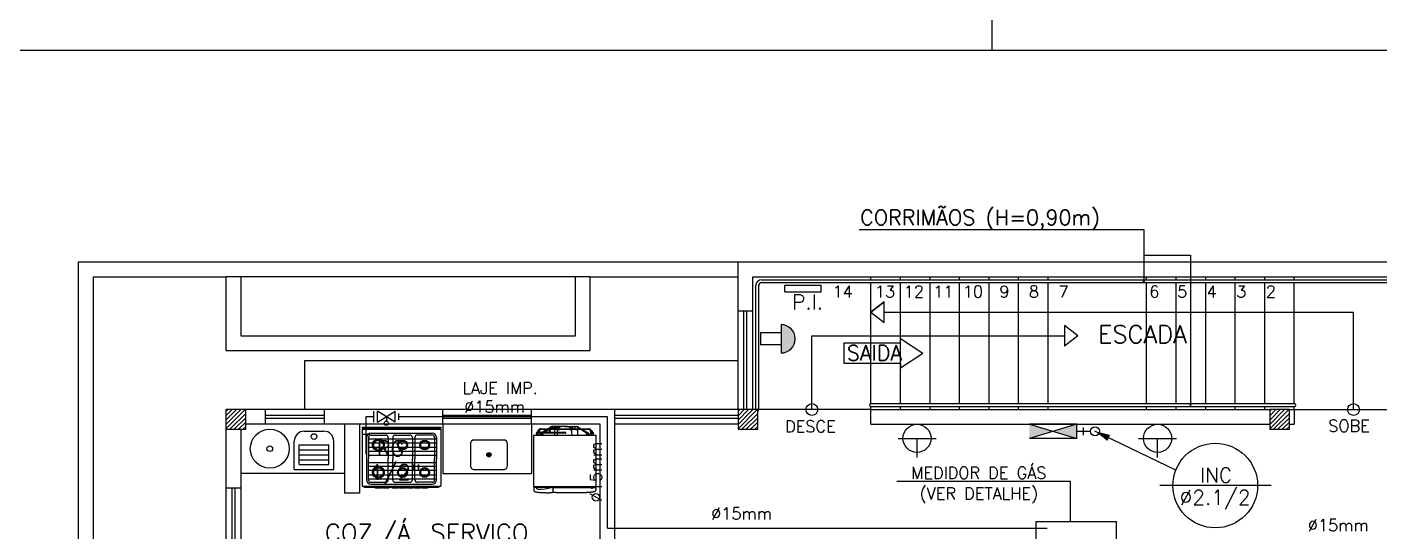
# Model space of a CAD drawing. Header units: millimetres. Extents: x 23536 to 47095, y 9984 to 20154.
# Drawn here: x 23565.94 to 23579.68, y 10051.94 to 10057.07 of the extents above; entities that cross this region are included whole.
import ezdxf
from ezdxf.enums import TextEntityAlignment as Align

# ---------------------------------------------------------------- set-up
doc = ezdxf.new("R2010")
doc.units = ezdxf.units.MM
doc.header["$LTSCALE"] = 30
doc.header["$MEASUREMENT"] = 0
for name, pattern in [('DIVIDE2', [0.625, 0.25, -0.125, 0, -0.125, 0, -0.125]), ('HIDDEN', [0.375, 0.25, -0.125]), ('HIDDEN2', [0.1875, 0.125, -0.0625])]:
    doc.linetypes.add(name, pattern=pattern)
doc.layers.get('0').update_dxf_attribs({"linetype": 'CONTINUOUS'})
for name, color, linetype in [('CERC02', 3, 'CONTINUOUS'), ('CONEXAO_AG_FRIA', 3, 'CONTINUOUS'), ('CONEXAO_INCENDIO', 3, 'CONTINUOUS'), ('DESNIVEL', 7, 'CONTINUOUS'), ('EXTINTOR', 10, 'CONTINUOUS'), ('INDICAÇÃO', 9, 'CONTINUOUS'), ('LAYER03', 3, 'CONTINUOUS'), ('LAYER8', 1, 'CONTINUOUS'), ('PAREDE 2222222', 2, 'CONTINUOUS'), ('PROJECAO', 6, 'HIDDEN2'), ('projeto', 8, 'CONTINUOUS'), ('TEXTINST', 3, 'CONTINUOUS'), ('TUBINC', 2, 'DIVIDE2')]:
    doc.layers.add(name, color=color, linetype=linetype)
doc.styles.add('60-125', font='ROMANS.shx', dxfattribs={"height": 0.187})
doc.styles.add('ROMANS', font='romans.shx', dxfattribs={"height": 0.14})

# ---------------------------------------------------------------- blocks, each defined once
blk = doc.blocks.new('GELAD-VS')
for p, q in [((-0.252, 0.275), (-0.252, 0.273)), ((-0.197, 0.278), (-0.198, 0.279)), ((-0.196, 0.278), (-0.197, 0.278)), ((-0.195, 0.277), (-0.196, 0.278)), ((-0.195, 0.275), (-0.195, 0.277)), ((-0.195, 0.276), (-0.195, 0.276)), ((0.307, 0.284), (0.309, 0.282)), ((0.308, 0.282), (0.308, 0.282)), ((0.309, 0.282), (0.309, 0.281)), ((0.309, 0.281), (0.31, 0.28)), ((0.31, 0.28), (0.311, 0.28)), ((0.311, 0.28), (0.313, 0.281)), ((0.311, 0.28), (0.311, 0.28)), ((0.313, 0.281), (0.314, 0.282)), ((0.313, 0.281), (0.313, 0.281)), ((0.314, 0.285), (0.314, 0.286)), ((0.314, 0.286), (0.314, 0.286)), ((0.315, 0.284), (0.314, 0.285)), ((0.314, 0.282), (0.315, 0.284)), ((0.315, 0.284), (0.315, 0.284)), ((0.315, 0.284), (0.315, 0.284)), ((-0.252, 0.274), (-0.252, 0.274)), ((-0.252, 0.274), (-0.252, 0.274)), ((-0.252, 0.274), (-0.252, 0.274)), ((-0.252, 0.274), (-0.252, 0.274)), ((-0.252, 0.274), (-0.252, 0.274)), ((-0.252, 0.274), (-0.252, 0.274)), ((-0.252, 0.273), (-0.251, 0.272)), ((-0.251, 0.272), (-0.25, 0.271)), ((-0.25, 0.271), (-0.249, 0.271)), ((-0.249, 0.271), (-0.249, 0.271)), ((-0.249, 0.271), (-0.248, 0.271)), ((-0.248, 0.271), (-0.247, 0.272)), ((-0.247, 0.272), (-0.246, 0.272)), ((-0.246, 0.272), (-0.245, 0.274)), ((-0.096, -0.313), (-0.096, -0.315))]:
    blk.add_line(p, q)
for points in [[(-0.244, 0.321), (-0.268, 0.286)], [(-0.249, 0.301), (-0.262, 0.282)], [(-0.252, 0.275), (-0.247, 0.315)], [(-0.218, 0.334), (-0.218, 0.334), (-0.218, 0.334), (-0.218, 0.334), (-0.218, 0.334), (-0.218, 0.334), (-0.218, 0.334), (-0.223, 0.333), (-0.227, 0.333), (-0.231, 0.331), (-0.235, 0.329), (-0.239, 0.327), (-0.242, 0.323), (-0.244, 0.32), (-0.247, 0.316)], [(-0.247, 0.316), (-0.247, 0.315)], [(-0.245, 0.274), (-0.24, 0.313)], [(-0.218, 0.327), (-0.218, 0.327), (-0.218, 0.327), (-0.218, 0.327), (-0.218, 0.327), (-0.218, 0.327), (-0.218, 0.327), (-0.221, 0.327), (-0.225, 0.326), (-0.228, 0.325), (-0.23, 0.323), (-0.233, 0.321), (-0.236, 0.32), (-0.238, 0.317), (-0.24, 0.314)], [(-0.24, 0.314), (-0.24, 0.313)], [(-0.24, 0.311), (-0.24, 0.311), (-0.24, 0.307), (-0.239, 0.303), (-0.236, 0.299), (-0.233, 0.296), (-0.23, 0.294), (-0.227, 0.291), (-0.222, 0.29), (-0.218, 0.29)], [(-0.218, 0.327), (-0.218, 0.327), (-0.218, 0.327), (-0.218, 0.327), (-0.218, 0.327), (-0.218, 0.327), (-0.218, 0.327), (-0.221, 0.327), (-0.224, 0.326), (-0.227, 0.324), (-0.229, 0.323), (-0.23, 0.32), (-0.232, 0.318), (-0.233, 0.315), (-0.233, 0.312), (-0.233, 0.312), (-0.233, 0.309), (-0.232, 0.306), (-0.23, 0.303), (-0.229, 0.301), (-0.227, 0.299), (-0.224, 0.298), (-0.221, 0.297), (-0.218, 0.297)], [(-0.228, 0.27), (-0.199, 0.289)], [(-0.228, 0.27), (-0.225, 0.286)], [(-0.218, 0.29), (-0.225, 0.286)], [(-0.218, 0.334), (-0.187, 0.334)], [(-0.126, 0.327), (-0.218, 0.327)], [(-0.112, 0.297), (-0.218, 0.297)], [(0.032, 0.289), (-0.218, 0.289)], [(-0.157, 0.327), (-0.207, 0.297)], [(-0.198, 0.279), (-0.198, 0.279), (-0.198, 0.279), (-0.198, 0.279), (-0.198, 0.279), (-0.198, 0.279), (-0.198, 0.279), (-0.199, 0.279), (-0.2, 0.278), (-0.2, 0.277), (-0.201, 0.276)], [(-0.201, 0.27), (-0.201, 0.276)], [(-0.198, 0.279), (-0.198, 0.279), (-0.198, 0.279), (-0.198, 0.279), (-0.198, 0.279), (-0.198, 0.279), (-0.198, 0.279), (-0.198, 0.279), (-0.198, 0.279), (-0.198, 0.279), (-0.198, 0.279), (-0.198, 0.279), (-0.198, 0.279), (-0.198, 0.279), (-0.198, 0.279), (-0.198, 0.279), (-0.198, 0.279), (-0.198, 0.279), (-0.198, 0.279), (-0.198, 0.279), (-0.198, 0.279)], [(-0.195, 0.27), (-0.195, 0.275)], [(-0.187, 0.334), (-0.119, 0.334)], [(-0.187, 0.297), (-0.141, 0.327)], [(-0.107, 0.357), (-0.145, 0.334)], [(-0.129, 0.327), (-0.131, 0.317)], [(-0.131, 0.297), (-0.131, 0.317)], [(-0.13, 0.334), (-0.093, 0.358)], [(-0.11, 0.327), (-0.126, 0.327)], [(-0.104, 0.344), (-0.104, 0.344), (-0.104, 0.344), (-0.104, 0.344), (-0.104, 0.344), (-0.104, 0.344), (-0.104, 0.344), (-0.107, 0.344), (-0.11, 0.344), (-0.113, 0.343), (-0.116, 0.342), (-0.119, 0.34), (-0.121, 0.338), (-0.123, 0.336), (-0.125, 0.334)], [(-0.121, 0.327), (-0.121, 0.327), (-0.122, 0.325), (-0.123, 0.322), (-0.124, 0.32), (-0.124, 0.317)], [(-0.124, 0.297), (-0.124, 0.317)], [(-0.119, 0.334), (0.264, 0.334)], [(-0.104, 0.337), (-0.104, 0.337), (-0.104, 0.337), (-0.104, 0.337), (-0.104, 0.337), (-0.104, 0.337), (-0.104, 0.337), (-0.107, 0.337), (-0.11, 0.336), (-0.112, 0.335), (-0.115, 0.334)], [(-0.107, 0.327), (-0.112, 0.327)], [(0.032, 0.297), (-0.112, 0.297)], [(0.023, 0.357), (-0.107, 0.357)], [(0.264, 0.327), (-0.107, 0.327)], [(-0.104, 0.344), (-0.074, 0.344)], [(-0.074, 0.337), (-0.104, 0.337)], [(0.023, 0.358), (-0.093, 0.358)], [(-0.074, 0.356), (-0.074, 0.356), (-0.074, 0.356), (-0.074, 0.356), (-0.074, 0.356), (-0.074, 0.356), (-0.074, 0.356), (-0.076, 0.355), (-0.079, 0.354), (-0.08, 0.351), (-0.081, 0.349)], [(-0.081, 0.349), (-0.081, 0.344)], [(-0.081, 0.327), (-0.081, 0.297)], [(-0.081, 0.289), (-0.081, 0.27)], [(-0.074, 0.356), (-0.045, 0.356)], [(-0.074, 0.344), (-0.061, 0.344)], [(-0.074, 0.337), (-0.074, 0.344)], [(-0.065, 0.357), (-0.065, 0.358)], [(-0.049, 0.341), (-0.049, 0.341), (-0.05, 0.342), (-0.052, 0.342), (-0.053, 0.343), (-0.054, 0.344), (-0.056, 0.344), (-0.058, 0.344), (-0.059, 0.344), (-0.061, 0.344)], [(-0.053, 0.31), (-0.055, 0.297)], [(-0.055, 0.289), (-0.054, 0.27)], [(-0.047, 0.327), (-0.053, 0.31)], [(-0.052, 0.289), (-0.052, 0.289), (-0.052, 0.289), (-0.052, 0.289), (-0.052, 0.289), (-0.052, 0.289), (-0.052, 0.289), (-0.052, 0.289), (-0.052, 0.289), (-0.052, 0.289), (-0.052, 0.289), (-0.052, 0.289), (-0.052, 0.289), (-0.052, 0.289), (-0.052, 0.289), (-0.052, 0.289), (-0.052, 0.289), (-0.052, 0.289), (-0.052, 0.289), (-0.052, 0.289), (-0.052, 0.289)], [(-0.052, 0.289), (-0.052, 0.289), (-0.052, 0.289), (-0.052, 0.289), (-0.052, 0.289), (-0.052, 0.289), (-0.052, 0.289), (-0.052, 0.289), (-0.052, 0.289), (-0.052, 0.289), (-0.052, 0.289), (-0.052, 0.289), (-0.052, 0.289), (-0.052, 0.289), (-0.052, 0.289), (-0.052, 0.289), (-0.052, 0.289), (-0.052, 0.289), (-0.052, 0.289), (-0.052, 0.289), (-0.052, 0.289)], [(-0.052, 0.289), (-0.052, 0.289), (-0.052, 0.289), (-0.052, 0.289), (-0.052, 0.289), (-0.052, 0.289), (-0.052, 0.289), (-0.052, 0.289), (-0.052, 0.289), (-0.052, 0.289), (-0.052, 0.289), (-0.052, 0.289), (-0.052, 0.289), (-0.052, 0.289), (-0.052, 0.289), (-0.052, 0.289), (-0.052, 0.289), (-0.052, 0.289), (-0.052, 0.289), (-0.052, 0.289), (-0.052, 0.289)], [(-0.05, 0.357), (-0.05, 0.358)], [(-0.049, 0.341), (-0.041, 0.335)], [(-0.031, 0.345), (-0.031, 0.345), (-0.032, 0.347), (-0.034, 0.349), (-0.035, 0.351), (-0.038, 0.353), (-0.04, 0.354), (-0.042, 0.355), (-0.045, 0.356), (-0.047, 0.356)], [(-0.047, 0.327), (-0.039, 0.322)], [(-0.003, 0.356), (-0.003, 0.356), (-0.009, 0.355), (-0.015, 0.354), (-0.02, 0.352), (-0.025, 0.349), (-0.03, 0.346), (-0.035, 0.342), (-0.039, 0.338), (-0.042, 0.334)], [(-0.039, 0.322), (-0.039, 0.322), (-0.038, 0.322), (-0.037, 0.322), (-0.037, 0.322), (-0.037, 0.322), (-0.037, 0.322), (-0.035, 0.322), (-0.034, 0.323), (-0.034, 0.324), (-0.033, 0.325), (-0.033, 0.325), (-0.033, 0.326), (-0.033, 0.326), (-0.033, 0.327), (-0.033, 0.327)], [(0.048, 0.356), (-0.004, 0.356)], [(0.023, 0.358), (0.139, 0.358)], [(0.023, 0.357), (0.152, 0.357)], [(0.032, 0.289), (0.032, 0.289), (0.033, 0.29), (0.035, 0.291), (0.035, 0.291), (0.035, 0.293), (0.035, 0.293), (0.035, 0.294), (0.034, 0.296), (0.033, 0.296), (0.032, 0.297)], [(0.087, 0.334), (0.087, 0.334), (0.083, 0.338), (0.079, 0.342), (0.074, 0.346), (0.069, 0.349), (0.064, 0.351), (0.059, 0.354), (0.053, 0.355), (0.048, 0.356)], [(0.092, 0.356), (0.092, 0.356), (0.092, 0.356), (0.092, 0.356), (0.092, 0.356), (0.092, 0.356), (0.092, 0.356), (0.089, 0.356), (0.087, 0.355), (0.084, 0.354), (0.082, 0.353), (0.08, 0.351), (0.078, 0.349), (0.076, 0.347), (0.075, 0.345)], [(0.08, 0.327), (0.08, 0.327), (0.08, 0.327), (0.08, 0.327), (0.08, 0.326), (0.08, 0.326), (0.08, 0.326), (0.081, 0.324), (0.081, 0.323), (0.082, 0.322), (0.084, 0.322), (0.084, 0.322), (0.084, 0.322), (0.085, 0.322), (0.085, 0.322), (0.086, 0.322)], [(0.093, 0.327), (0.086, 0.322)], [(0.108, 0.336), (0.108, 0.336), (0.106, 0.339), (0.105, 0.34), (0.102, 0.342), (0.099, 0.342), (0.099, 0.342), (0.096, 0.341), (0.093, 0.34), (0.091, 0.337), (0.09, 0.334)], [(0.095, 0.336), (0.091, 0.334)], [(0.096, 0.313), (0.091, 0.326)], [(0.092, 0.356), (0.118, 0.356)], [(0.099, 0.336), (0.095, 0.336)], [(0.096, 0.357), (0.096, 0.358)], [(0.097, 0.31), (0.096, 0.313)], [(0.098, 0.27), (0.097, 0.31)], [(0.113, 0.336), (0.099, 0.336)], [(0.111, 0.357), (0.111, 0.358)], [(0.113, 0.334), (0.113, 0.336)], [(0.125, 0.349), (0.125, 0.349), (0.124, 0.351), (0.123, 0.354), (0.121, 0.355), (0.118, 0.356)], [(0.125, 0.349), (0.125, 0.334)], [(0.132, 0.327), (0.15, 0.323)], [(0.176, 0.334), (0.139, 0.358)], [(0.155, 0.316), (0.155, 0.318), (0.154, 0.32), (0.152, 0.322), (0.15, 0.323)], [(0.152, 0.357), (0.191, 0.334)], [(0.155, 0.27), (0.155, 0.316)], [(0.274, 0.27), (0.186, 0.327)], [(0.202, 0.327), (0.27, 0.286)], [(0.244, 0.279), (0.244, 0.279), (0.244, 0.279), (0.244, 0.279), (0.244, 0.279), (0.244, 0.279), (0.244, 0.279), (0.243, 0.279), (0.242, 0.278), (0.241, 0.277), (0.241, 0.276)], [(0.241, 0.27), (0.241, 0.276)], [(0.244, 0.279), (0.244, 0.279), (0.244, 0.279), (0.244, 0.279), (0.244, 0.279), (0.244, 0.279), (0.244, 0.279), (0.244, 0.279), (0.244, 0.279), (0.244, 0.279), (0.244, 0.279), (0.244, 0.279), (0.244, 0.279), (0.244, 0.279), (0.244, 0.279), (0.244, 0.279), (0.244, 0.279), (0.244, 0.279), (0.244, 0.279), (0.244, 0.279), (0.244, 0.279)], [(0.246, 0.277), (0.246, 0.278), (0.245, 0.279), (0.244, 0.279)], [(0.246, 0.27), (0.246, 0.277)], [(0.291, 0.319), (0.29, 0.32), (0.287, 0.323), (0.284, 0.327), (0.281, 0.329), (0.277, 0.331), (0.273, 0.333), (0.268, 0.333), (0.264, 0.334)], [(0.286, 0.314), (0.286, 0.314), (0.284, 0.317), (0.282, 0.32), (0.279, 0.321), (0.277, 0.323), (0.274, 0.325), (0.271, 0.326), (0.268, 0.327), (0.264, 0.327)], [(0.274, 0.27), (0.27, 0.286)], [(0.286, 0.313), (0.286, 0.314)], [(0.286, 0.314), (0.307, 0.284)], [(0.291, 0.274), (0.286, 0.313)], [(0.291, 0.319), (0.314, 0.286)], [(0.298, 0.274), (0.295, 0.301)], [(-0.295, 0.27), (0.34, 0.27)], [(-0.295, 0.27), (-0.295, -0.252)], [(0.155, 0.274), (0.155, 0.273)], [(0.291, 0.274), (0.291, 0.273)], [(0.292, 0.273), (0.292, 0.273), (0.292, 0.272), (0.293, 0.272), (0.294, 0.271), (0.295, 0.271), (0.295, 0.271), (0.296, 0.271), (0.297, 0.272), (0.298, 0.273), (0.298, 0.274)], [(0.34, 0.27), (0.34, -0.252)], [(-0.295, -0.252), (0.34, -0.252)], [(-0.292, -0.267), (-0.292, -0.286), (-0.291, -0.29), (-0.291, -0.294), (-0.289, -0.298), (-0.286, -0.301), (-0.283, -0.304), (-0.28, -0.306), (-0.276, -0.308), (-0.272, -0.309), (-0.269, -0.309), (-0.265, -0.31), (-0.261, -0.31), (-0.258, -0.31), (-0.254, -0.311), (-0.251, -0.311), (-0.247, -0.312), (-0.243, -0.312), (-0.24, -0.312), (-0.236, -0.313), (-0.232, -0.313), (-0.228, -0.313), (-0.225, -0.314), (-0.221, -0.314), (-0.218, -0.314), (-0.214, -0.315), (-0.21, -0.315), (-0.206, -0.315), (-0.203, -0.315), (-0.199, -0.315), (-0.196, -0.315), (-0.192, -0.316), (-0.188, -0.316), (-0.184, -0.316), (-0.181, -0.316), (-0.177, -0.316), (-0.174, -0.316), (-0.17, -0.317), (-0.166, -0.317), (-0.162, -0.317), (-0.159, -0.317), (-0.155, -0.317), (-0.151, -0.317), (-0.148, -0.317), (-0.144, -0.317), (-0.14, -0.317), (-0.137, -0.317), (-0.133, -0.317), (-0.129, -0.316), (-0.126, -0.316), (-0.122, -0.316), (-0.118, -0.316), (-0.115, -0.316), (-0.111, -0.316), (-0.107, -0.315), (-0.104, -0.315), (-0.1, -0.315), (-0.096, -0.315)], [(-0.29, -0.265), (-0.29, -0.265), (-0.29, -0.265), (-0.29, -0.265), (-0.29, -0.265), (-0.29, -0.265), (-0.29, -0.265), (-0.291, -0.265), (-0.291, -0.265), (-0.291, -0.266), (-0.291, -0.266), (-0.291, -0.266), (-0.291, -0.266), (-0.291, -0.266), (-0.291, -0.266), (-0.291, -0.267)], [(-0.124, -0.265), (-0.29, -0.265)], [(-0.286, -0.252), (-0.286, -0.265)], [(-0.264, -0.265), (-0.264, -0.265), (-0.264, -0.265), (-0.264, -0.265), (-0.264, -0.265), (-0.264, -0.265), (-0.264, -0.265), (-0.264, -0.265), (-0.264, -0.265)], [(-0.262, -0.267), (-0.262, -0.266), (-0.262, -0.266), (-0.262, -0.266), (-0.262, -0.266), (-0.262, -0.266), (-0.262, -0.266), (-0.262, -0.265), (-0.263, -0.265), (-0.263, -0.265), (-0.263, -0.265), (-0.264, -0.265), (-0.264, -0.265)], [(-0.262, -0.267), (-0.262, -0.269)], [(-0.249, -0.283), (-0.251, -0.282), (-0.254, -0.281), (-0.256, -0.28), (-0.258, -0.278), (-0.26, -0.276), (-0.261, -0.274), (-0.262, -0.271), (-0.262, -0.269)], [(-0.112, -0.265), (-0.146, -0.275), (-0.18, -0.281), (-0.215, -0.284), (-0.249, -0.283)], [(-0.124, -0.265), (-0.122, -0.265), (-0.121, -0.265), (-0.119, -0.265), (-0.119, -0.265), (-0.118, -0.265)], [(-0.121, -0.265), (-0.122, -0.265)], [(-0.118, -0.265), (-0.118, -0.265)], [(-0.112, -0.265), (-0.113, -0.265), (-0.113, -0.265), (-0.113, -0.265), (-0.114, -0.265), (-0.114, -0.265), (-0.114, -0.265), (-0.115, -0.265), (-0.116, -0.265), (-0.116, -0.265), (-0.117, -0.265), (-0.118, -0.265), (-0.118, -0.265)], [(-0.118, -0.265), (-0.118, -0.265)], [(-0.112, -0.265), (-0.096, -0.265)], [(-0.097, -0.265), (-0.112, -0.265), (-0.112, -0.265), (-0.112, -0.265), (-0.112, -0.265), (-0.112, -0.265)], [(-0.097, -0.265), (-0.097, -0.265), (-0.097, -0.265), (-0.097, -0.265), (-0.097, -0.265), (-0.097, -0.265), (-0.097, -0.265), (-0.097, -0.265), (-0.097, -0.265), (-0.097, -0.265), (-0.097, -0.265), (-0.097, -0.265), (-0.097, -0.265)], [(-0.096, -0.265), (0.34, -0.265)], [(-0.096, -0.265), (-0.096, -0.265), (-0.096, -0.265), (-0.096, -0.265), (-0.096, -0.266)], [(-0.096, -0.265), (-0.096, -0.266)], [(-0.096, -0.265), (-0.096, -0.309)], [(-0.096, -0.265), (-0.096, -0.314), (-0.096, -0.309)], [(-0.096, -0.266), (-0.096, -0.308)], [(-0.096, -0.267), (-0.096, -0.267)], [(-0.066, -0.265), (-0.066, -0.265), (-0.066, -0.265), (-0.066, -0.265), (-0.066, -0.265), (-0.066, -0.265), (-0.066, -0.265), (-0.066, -0.265), (-0.066, -0.265), (-0.066, -0.265), (-0.066, -0.265), (-0.066, -0.265), (-0.066, -0.265), (-0.066, -0.265), (-0.066, -0.265), (-0.066, -0.265), (-0.066, -0.265), (-0.066, -0.265), (-0.066, -0.265), (-0.066, -0.265), (-0.066, -0.265)], [(0.158, -0.265), (0.142, -0.265)], [(0.142, -0.265), (0.158, -0.265), (0.158, -0.265), (0.158, -0.265), (0.158, -0.265), (0.158, -0.265)], [(0.158, -0.265), (0.158, -0.265), (0.159, -0.265), (0.159, -0.265), (0.159, -0.265), (0.16, -0.265), (0.16, -0.265), (0.161, -0.265), (0.161, -0.265), (0.162, -0.265), (0.163, -0.265), (0.164, -0.265), (0.164, -0.265)], [(0.164, -0.265), (0.164, -0.265)], [(0.164, -0.265), (0.164, -0.265)], [(0.169, -0.265), (0.168, -0.265), (0.167, -0.265), (0.165, -0.265), (0.165, -0.265), (0.164, -0.265)], [(0.167, -0.265), (0.168, -0.265)], [(0.169, -0.265), (0.336, -0.265)], [(0.309, -0.265), (0.309, -0.265), (0.309, -0.265), (0.309, -0.265), (0.309, -0.265), (0.309, -0.265), (0.309, -0.265)], [(0.332, -0.252), (0.332, -0.265)], [(0.338, -0.266), (0.338, -0.266), (0.338, -0.266), (0.338, -0.266), (0.338, -0.266), (0.338, -0.266), (0.338, -0.266), (0.338, -0.266), (0.337, -0.265), (0.337, -0.265), (0.336, -0.265), (0.336, -0.265), (0.336, -0.265), (0.336, -0.265), (0.336, -0.265), (0.336, -0.265)], [(0.338, -0.267), (0.338, -0.286)], [(-0.096, -0.308), (-0.096, -0.308), (-0.096, -0.308)], [(-0.096, -0.311), (-0.096, -0.311), (-0.096, -0.311), (-0.096, -0.311), (-0.096, -0.311), (-0.096, -0.31), (-0.096, -0.31), (-0.096, -0.31), (-0.096, -0.31), (-0.096, -0.31), (-0.096, -0.31), (-0.096, -0.309), (-0.096, -0.309), (-0.096, -0.309), (-0.096, -0.308), (-0.096, -0.308)], [(-0.096, -0.309), (-0.096, -0.31)], [(-0.096, -0.31), (-0.096, -0.311)], [(-0.096, -0.311), (-0.096, -0.311)], [(-0.096, -0.311), (-0.096, -0.314)], [(-0.096, -0.312), (-0.096, -0.312)], [(-0.096, -0.313), (-0.096, -0.313)], [(-0.08, -0.314), (-0.084, -0.314), (-0.096, -0.314), (-0.096, -0.314)], [(-0.066, -0.314), (-0.071, -0.314), (-0.08, -0.314)], [(-0.066, -0.314), (0.245, -0.315)], [(0.219, -0.316), (0.219, -0.316)], [(0.227, -0.316), (0.227, -0.316)], [(0.318, -0.309), (0.315, -0.309), (0.311, -0.31), (0.307, -0.31), (0.304, -0.31), (0.3, -0.311), (0.296, -0.311), (0.292, -0.312), (0.289, -0.312), (0.286, -0.312), (0.282, -0.313), (0.278, -0.313), (0.274, -0.313), (0.27, -0.314), (0.267, -0.314), (0.263, -0.314), (0.26, -0.315), (0.256, -0.315), (0.252, -0.315), (0.249, -0.315), (0.245, -0.315)], [(0.338, -0.286), (0.337, -0.29), (0.336, -0.294), (0.335, -0.298), (0.332, -0.301), (0.329, -0.304), (0.325, -0.306), (0.322, -0.308), (0.318, -0.309)]]:
    blk.add_lwpolyline(points)
blk.add_arc((-0.264, 0.286), 0.00394, 180, 298.0725)
blk = doc.blocks.new('A$C0E670873')
at = {"layer": 'EXTINTOR'}
for p, q in [((-0.309, -0.754), (-0.309, -0.369)), ((-0.116, -0.561), (-0.309, -0.561))]:
    blk.add_line(p, q, dxfattribs=at)
blk.add_circle((-0.309, -0.562), 0.143, dxfattribs=at)
blk = doc.blocks.new('A$C71086F57')
at = {"layer": 'EXTINTOR'}
blk.add_hatch(color=256, dxfattribs=at).paths.add_polyline_path([(-0.162, 0.093), (-0.162, -0.195, 1)])
for p, q in [((-0.162, 0.009), (-0.37, 0.009)), ((-0.162, 0.009), (-0.37, 0.009)), ((-0.37, 0.009), (-0.37, -0.111)), ((-0.162, 0.093), (-0.162, -0.195)), ((-0.162, 0.009), (-0.162, -0.111)), ((-0.162, -0.111), (-0.37, -0.111))]:
    blk.add_line(p, q, dxfattribs=at)
blk.add_arc((-0.162, -0.051), 0.144, 270, 90, dxfattribs=at)

msp = doc.modelspace()

# ---------------------------------------------------------------- linework, layer by layer
at = {"layer": 'CONEXAO_AG_FRIA'}
for p, q in [((23569.461, 10053.057), (23569.461, 10053.169)), ((23569.68, 10053.057), (23569.499, 10053.169)), ((23569.499, 10053.057), (23569.68, 10053.169)), ((23569.499, 10053.057), (23569.499, 10053.169)), ((23569.59, 10053.113), (23569.59, 10053.069)), ((23569.68, 10053.057), (23569.68, 10053.169)), ((23569.713, 10053.145), (23569.713, 10053.081)), ((23569.342, 10052.935), (23569.422, 10052.935))]:
    msp.add_line(p, q, dxfattribs=at)
msp.add_circle((23569.59, 10053.047), 0.0213, dxfattribs=at)
at = {"layer": 'CONEXAO_INCENDIO'}
for p, q in [((23576.67, 10052.925), (23576.67, 10053.005)), ((23577.606, 10052.568), (23576.786, 10052.966)), ((23578.575, 10052.414), (23577.446, 10052.413))]:
    msp.add_line(p, q, dxfattribs=at)
for centre, radius in [((23576.786, 10052.965), 0.0464), ((23578.008, 10052.413), 0.43)]:
    msp.add_circle(centre, radius, dxfattribs=at)
msp.add_solid([(23576.786, 10052.966), (23576.912, 10052.867), (23576.941, 10052.927)], dxfattribs=at)
at = {"layer": 'DESNIVEL'}
for p, q in [((23574.393, 10055.018), (23577.282, 10055.018)), ((23577.282, 10055.018), (23577.282, 10054.492))]:
    msp.add_line(p, q, dxfattribs=at)
for points in [[(23577.282, 10054.755), (23577.757, 10054.755), (23577.757, 10053.233)], [(23574.774, 10052.458), (23576.533, 10052.458), (23576.533, 10052.049)]]:
    msp.add_lwpolyline(points, dxfattribs=at)
for centre in [(23577.282, 10054.492), (23577.757, 10053.233)]:
    msp.add_circle(centre, 0.00606, dxfattribs=at)
at = {"layer": 'EXTINTOR'}
for p, q in [((23573.637, 10054.384), (23573.637, 10054.45)), ((23573.637, 10054.45), (23574.004, 10054.45)), ((23574.004, 10054.384), (23574.004, 10054.45)), ((23573.637, 10054.384), (23574.004, 10054.384))]:
    msp.add_line(p, q, dxfattribs=at)
at = {"layer": 'INDICAÇÃO', "color": 2}
for p, q in [((23574.812, 10053.909), (23575.037, 10053.759)), ((23574.812, 10053.864), (23574.812, 10053.909)), ((23574.24, 10053.864), (23574.812, 10053.864)), ((23574.24, 10053.654), (23574.24, 10053.864)), ((23574.812, 10053.609), (23575.037, 10053.759)), ((23574.812, 10053.654), (23574.24, 10053.654)), ((23574.812, 10053.654), (23574.812, 10053.609))]:
    msp.add_line(p, q, dxfattribs=at)
at = {"layer": 'LAYER03'}
for p, q in [((23576.601, 10053.036), (23576.121, 10052.893)), ((23576.121, 10053.036), (23576.601, 10052.893)), ((23576.601, 10053.036), (23576.121, 10053.036)), ((23576.601, 10052.893), (23576.601, 10053.036)), ((23576.601, 10052.893), (23576.121, 10052.893))]:
    msp.add_line(p, q, dxfattribs=at)
for points in [[(23576.121, 10053.036), (23576.121, 10052.893), (23576.361, 10052.965)], [(23576.601, 10052.893), (23576.601, 10053.036), (23576.361, 10052.965)]]:
    msp.add_solid(points, dxfattribs=at)
at = {"layer": 'LAYER8'}
for p, q in [((23575.738, 10078.836), (23575.738, 10056.839)), ((23541.537, 10056.839), (23588.487, 10056.839))]:
    msp.add_line(p, q, dxfattribs=at)
at = {"layer": 'PAREDE 2222222'}
for p, q in [((23576.189, 10051.836), (23576.189, 10052.049)), ((23576.189, 10052.049), (23577.002, 10052.049)), ((23577.002, 10052.049), (23577.002, 10051.836))]:
    msp.add_line(p, q, dxfattribs=at)
at = {"layer": 'PROJECAO', "color": 3, "linetype": 'HIDDEN'}
for p, q in [((23569.382, 10053.113), (23569.382, 10052.733)), ((23569.461, 10053.113), (23569.382, 10053.113)), ((23571.836, 10053.113), (23569.713, 10053.113)), ((23571.836, 10051.979), (23571.836, 10053.113)), ((23571.836, 10051.979), (23576.3, 10051.979))]:
    msp.add_line(p, q, dxfattribs=at)
at = {"layer": 'projeto'}
for p, q in [((23566.461, 10054.686), (23573.161, 10054.686)), ((23566.461, 10054.686), (23566.461, 10043.186)), ((23573.161, 10054.686), (23580.161, 10054.686)), ((23573.161, 10054.186), (23573.161, 10054.686)), ((23566.611, 10054.536), (23567.961, 10054.536)), ((23566.611, 10054.536), (23566.611, 10043.186)), ((23567.961, 10054.536), (23567.961, 10053.786)), ((23571.661, 10054.536), (23567.961, 10054.536)), ((23568.111, 10054.536), (23568.111, 10053.936)), ((23571.511, 10053.936), (23571.511, 10054.536)), ((23571.661, 10054.536), (23573.161, 10054.536)), ((23571.661, 10053.786), (23571.661, 10054.536)), ((23573.311, 10054.536), (23580.011, 10054.536)), ((23573.311, 10054.186), (23573.311, 10054.536)), ((23574.511, 10054.506), (23574.511, 10054.536)), ((23574.511, 10054.506), (23574.511, 10054.536)), ((23574.511, 10053.246), (23574.511, 10054.476)), ((23574.811, 10054.506), (23574.811, 10054.536)), ((23574.811, 10054.506), (23574.811, 10054.536)), ((23574.811, 10054.506), (23574.811, 10054.536)), ((23574.811, 10053.246), (23574.811, 10054.476)), ((23575.111, 10054.506), (23575.111, 10054.536)), ((23575.111, 10054.506), (23575.111, 10054.536)), ((23575.111, 10053.246), (23575.111, 10054.476)), ((23575.411, 10054.506), (23575.411, 10054.536)), ((23575.411, 10054.506), (23575.411, 10054.536)), ((23575.411, 10053.246), (23575.411, 10054.476)), ((23575.711, 10054.506), (23575.711, 10054.536)), ((23575.711, 10054.506), (23575.711, 10054.536)), ((23575.711, 10053.246), (23575.711, 10054.476)), ((23576.011, 10054.506), (23576.011, 10054.536)), ((23576.011, 10054.506), (23576.011, 10054.536)), ((23576.011, 10053.246), (23576.011, 10054.476)), ((23576.311, 10054.506), (23576.311, 10054.536)), ((23576.311, 10054.506), (23576.311, 10054.536)), ((23576.311, 10053.246), (23576.311, 10054.476)), ((23577.311, 10054.506), (23577.311, 10054.536)), ((23577.311, 10054.506), (23577.311, 10054.536)), ((23577.311, 10053.246), (23577.311, 10054.476)), ((23577.611, 10054.506), (23577.611, 10054.536)), ((23577.611, 10054.506), (23577.611, 10054.536)), ((23577.611, 10053.246), (23577.611, 10054.476)), ((23577.911, 10054.506), (23577.911, 10054.536)), ((23577.911, 10054.506), (23577.911, 10054.536)), ((23577.911, 10054.506), (23577.911, 10054.536)), ((23577.911, 10054.506), (23577.911, 10054.536)), ((23577.911, 10053.246), (23577.911, 10054.476)), ((23577.911, 10053.246), (23577.911, 10054.476)), ((23578.211, 10054.506), (23578.211, 10054.536)), ((23578.211, 10054.506), (23578.211, 10054.536)), ((23578.211, 10054.506), (23578.211, 10054.536)), ((23578.211, 10054.506), (23578.211, 10054.536)), ((23578.211, 10053.246), (23578.211, 10054.476)), ((23578.211, 10053.246), (23578.211, 10054.476)), ((23578.511, 10054.506), (23578.511, 10054.536)), ((23578.511, 10054.506), (23578.511, 10054.536)), ((23578.511, 10054.506), (23578.511, 10054.536)), ((23578.511, 10054.506), (23578.511, 10054.536)), ((23578.511, 10053.246), (23578.511, 10054.476)), ((23578.511, 10053.246), (23578.511, 10054.476)), ((23578.811, 10054.506), (23578.811, 10054.536)), ((23578.811, 10054.506), (23578.811, 10054.536)), ((23578.811, 10054.506), (23578.811, 10054.536)), ((23578.811, 10054.506), (23578.811, 10054.536)), ((23578.811, 10053.396), (23578.811, 10054.476)), ((23578.811, 10053.246), (23578.811, 10054.476)), ((23573.311, 10054.186), (23573.161, 10054.186)), ((23573.161, 10053.186), (23573.161, 10054.186)), ((23573.221, 10053.186), (23573.221, 10054.186)), ((23573.251, 10053.186), (23573.251, 10054.186)), ((23573.311, 10053.186), (23573.311, 10054.186)), ((23574.511, 10054.176), (23574.645, 10054.282)), ((23574.645, 10054.282), (23574.511, 10054.176)), ((23574.511, 10054.176), (23574.645, 10054.07)), ((23574.511, 10054.176), (23574.645, 10054.07)), ((23574.645, 10054.07), (23574.645, 10054.282)), ((23574.645, 10054.07), (23574.645, 10054.282)), ((23574.645, 10054.176), (23579.411, 10054.176)), ((23579.411, 10053.186), (23579.411, 10054.176)), ((23576.611, 10053.936), (23576.477, 10054.042)), ((23576.477, 10054.042), (23576.477, 10053.83)), ((23568.111, 10053.936), (23571.511, 10053.936)), ((23573.911, 10053.186), (23573.911, 10053.936)), ((23573.911, 10053.936), (23576.477, 10053.936)), ((23576.611, 10053.936), (23576.477, 10053.83)), ((23567.961, 10053.786), (23571.661, 10053.786)), ((23568.761, 10053.186), (23568.761, 10053.686)), ((23568.761, 10053.686), (23573.161, 10053.686)), ((23574.511, 10053.186), (23574.511, 10053.216)), ((23574.811, 10053.186), (23574.811, 10053.216)), ((23575.111, 10053.186), (23575.111, 10053.216)), ((23575.411, 10053.186), (23575.411, 10053.216)), ((23575.711, 10053.186), (23575.711, 10053.216)), ((23576.011, 10053.186), (23576.011, 10053.216)), ((23576.311, 10053.186), (23576.311, 10053.216)), ((23577.311, 10053.186), (23577.311, 10053.216)), ((23577.611, 10053.186), (23577.611, 10053.216)), ((23577.911, 10053.186), (23577.911, 10053.216)), ((23577.911, 10053.186), (23577.911, 10053.216)), ((23578.211, 10053.186), (23578.211, 10053.216)), ((23578.211, 10053.186), (23578.211, 10053.216)), ((23578.511, 10053.186), (23578.511, 10053.216)), ((23578.511, 10053.186), (23578.511, 10053.216)), ((23578.811, 10053.186), (23578.811, 10053.216)), ((23578.811, 10053.186), (23578.811, 10053.216)), ((23568.161, 10053.186), (23567.961, 10053.186)), ((23567.961, 10053.186), (23567.961, 10052.986)), ((23567.961, 10053.168), (23567.98, 10053.186)), ((23567.961, 10053.123), (23568.024, 10053.186)), ((23567.961, 10053.079), (23568.068, 10053.186)), ((23567.961, 10053.035), (23568.112, 10053.186)), ((23567.961, 10052.991), (23568.156, 10053.186)), ((23568.001, 10052.986), (23568.161, 10053.147)), ((23568.045, 10052.986), (23568.161, 10053.102)), ((23568.089, 10052.986), (23568.161, 10053.058)), ((23568.362, 10053.186), (23568.161, 10053.186)), ((23568.161, 10052.986), (23568.161, 10053.186)), ((23568.962, 10053.186), (23568.362, 10053.186)), ((23568.362, 10053.036), (23568.362, 10053.186)), ((23568.962, 10053.126), (23568.362, 10053.126)), ((23568.962, 10053.096), (23568.362, 10053.096)), ((23570.163, 10053.186), (23568.962, 10053.186)), ((23568.962, 10053.036), (23568.962, 10053.186)), ((23571.064, 10053.186), (23570.163, 10053.186)), ((23570.163, 10053.036), (23570.163, 10053.186)), ((23571.064, 10053.126), (23570.163, 10053.126)), ((23571.064, 10053.096), (23570.163, 10053.096)), ((23571.911, 10053.186), (23571.064, 10053.186)), ((23571.064, 10053.036), (23571.064, 10053.186)), ((23573.161, 10053.186), (23571.911, 10053.186)), ((23571.911, 10051.836), (23571.911, 10053.186)), ((23573.161, 10053.126), (23571.911, 10053.126)), ((23573.161, 10053.096), (23571.911, 10053.096)), ((23573.311, 10053.186), (23573.161, 10053.186)), ((23573.361, 10053.186), (23573.161, 10053.186)), ((23573.161, 10053.186), (23573.161, 10052.986)), ((23573.161, 10053.168), (23573.18, 10053.186)), ((23573.161, 10053.123), (23573.224, 10053.186)), ((23573.161, 10053.079), (23573.268, 10053.186)), ((23573.161, 10053.035), (23573.312, 10053.186)), ((23573.161, 10052.991), (23573.356, 10053.186)), ((23573.201, 10052.986), (23573.361, 10053.147)), ((23573.245, 10052.986), (23573.361, 10053.102)), ((23573.289, 10052.986), (23573.361, 10053.058)), ((23574.511, 10053.186), (23573.361, 10053.186)), ((23573.361, 10052.986), (23573.361, 10053.186)), ((23574.511, 10053.186), (23578.561, 10053.186)), ((23574.511, 10053.036), (23574.511, 10053.186)), ((23578.761, 10053.186), (23578.561, 10053.186)), ((23578.561, 10053.186), (23578.561, 10052.986)), ((23578.561, 10053.168), (23578.58, 10053.186)), ((23578.561, 10053.123), (23578.624, 10053.186)), ((23578.561, 10053.079), (23578.668, 10053.186)), ((23578.561, 10053.035), (23578.712, 10053.186)), ((23578.561, 10052.991), (23578.756, 10053.186)), ((23578.601, 10052.986), (23578.761, 10053.147)), ((23578.645, 10052.986), (23578.761, 10053.102)), ((23578.689, 10052.986), (23578.761, 10053.058)), ((23578.761, 10053.186), (23578.811, 10053.186)), ((23578.761, 10052.986), (23578.761, 10053.186)), ((23578.811, 10053.186), (23579.951, 10053.186)), ((23578.811, 10053.186), (23578.811, 10053.036)), ((23567.961, 10052.986), (23567.961, 10052.386)), ((23567.961, 10052.986), (23568.161, 10052.986)), ((23568.111, 10052.986), (23568.111, 10052.386)), ((23568.133, 10052.986), (23568.161, 10053.014)), ((23568.362, 10053.036), (23568.161, 10053.036)), ((23568.962, 10053.036), (23568.362, 10053.036)), ((23568.755, 10052.966), (23568.955, 10052.966)), ((23570.163, 10053.036), (23568.962, 10053.036)), ((23569.166, 10053.036), (23569.166, 10052.336)), ((23569.316, 10053.036), (23569.316, 10052.336)), ((23569.344, 10053.006), (23570.144, 10053.006)), ((23569.344, 10053.006), (23569.344, 10052.996)), ((23569.344, 10053.006), (23569.344, 10052.996)), ((23569.344, 10052.996), (23570.144, 10052.996)), ((23569.344, 10052.986), (23570.144, 10052.986)), ((23569.344, 10052.986), (23569.344, 10052.406)), ((23569.434, 10052.946), (23570.054, 10052.946)), ((23569.434, 10052.926), (23569.584, 10052.926)), ((23569.679, 10052.926), (23569.829, 10052.926)), ((23570.054, 10052.926), (23569.904, 10052.926)), ((23570.144, 10053.006), (23570.144, 10052.996)), ((23570.144, 10052.986), (23570.144, 10052.406)), ((23571.064, 10053.036), (23570.163, 10053.036)), ((23570.163, 10053.036), (23570.163, 10052.536)), ((23571.761, 10053.036), (23571.064, 10053.036)), ((23571.064, 10053.036), (23571.064, 10052.536)), ((23571.761, 10051.686), (23571.761, 10053.036)), ((23573.161, 10053.036), (23571.911, 10053.036)), ((23573.161, 10052.986), (23573.361, 10052.986)), ((23573.333, 10052.986), (23573.361, 10053.014)), ((23574.511, 10053.036), (23578.561, 10053.036)), ((23578.561, 10052.986), (23578.761, 10052.986)), ((23578.733, 10052.986), (23578.761, 10053.014)), ((23578.761, 10053.036), (23578.811, 10053.036)), ((23568.655, 10052.576), (23568.655, 10052.866)), ((23568.705, 10052.626), (23568.705, 10052.826)), ((23568.705, 10052.826), (23569.005, 10052.826)), ((23568.705, 10052.776), (23569.005, 10052.776)), ((23569.005, 10052.626), (23569.005, 10052.826)), ((23569.055, 10052.576), (23569.055, 10052.866)), ((23569.389, 10052.901), (23569.389, 10052.471)), ((23569.409, 10052.901), (23569.409, 10052.686)), ((23569.409, 10052.889), (23570.099, 10052.889)), ((23569.409, 10052.849), (23570.099, 10052.849)), ((23569.409, 10052.803), (23570.099, 10052.803)), ((23569.609, 10052.901), (23569.609, 10052.686)), ((23569.609, 10052.901), (23569.609, 10052.686)), ((23569.654, 10052.901), (23569.654, 10052.686)), ((23569.854, 10052.901), (23569.854, 10052.686)), ((23569.879, 10052.901), (23569.879, 10052.686)), ((23570.079, 10052.901), (23570.079, 10052.686)), ((23570.099, 10052.901), (23570.099, 10052.686)), ((23568.705, 10052.726), (23569.005, 10052.726)), ((23568.705, 10052.676), (23569.005, 10052.676)), ((23569.409, 10052.763), (23570.099, 10052.763)), ((23569.409, 10052.723), (23570.099, 10052.723)), ((23569.409, 10052.471), (23569.409, 10052.686)), ((23569.409, 10052.649), (23570.099, 10052.649)), ((23569.609, 10052.471), (23569.609, 10052.686)), ((23569.609, 10052.471), (23569.609, 10052.686)), ((23569.654, 10052.471), (23569.654, 10052.686)), ((23569.854, 10052.471), (23569.854, 10052.686)), ((23569.879, 10052.471), (23569.879, 10052.686)), ((23570.079, 10052.471), (23570.079, 10052.686)), ((23570.099, 10052.471), (23570.099, 10052.686)), ((23569.166, 10052.536), (23568.111, 10052.536)), ((23568.655, 10052.576), (23569.055, 10052.576)), ((23568.705, 10052.626), (23569.005, 10052.626)), ((23569.409, 10052.609), (23570.099, 10052.609)), ((23569.409, 10052.569), (23570.099, 10052.569)), ((23569.409, 10052.523), (23570.099, 10052.523)), ((23570.163, 10052.536), (23571.064, 10052.536)), ((23567.961, 10052.386), (23567.961, 10050.886)), ((23568.111, 10052.386), (23567.961, 10052.386)), ((23568.021, 10052.386), (23568.021, 10050.886)), ((23568.051, 10052.386), (23568.051, 10050.886)), ((23568.111, 10052.386), (23568.111, 10050.886)), ((23569.344, 10052.406), (23570.144, 10052.406)), ((23569.369, 10052.396), (23570.119, 10052.396)), ((23569.409, 10052.483), (23570.099, 10052.483)), ((23569.434, 10052.446), (23569.584, 10052.446)), ((23569.434, 10052.426), (23570.054, 10052.426)), ((23569.679, 10052.446), (23569.829, 10052.446)), ((23570.054, 10052.446), (23569.904, 10052.446)), ((23569.316, 10052.336), (23569.166, 10052.336))]:
    msp.add_line(p, q, dxfattribs=at)
at = {"layer": 'projeto', "color": 3}
for p, q in [((23573.341, 10053.186), (23573.341, 10054.446)), ((23573.371, 10053.186), (23573.371, 10054.446)), ((23573.401, 10054.506), (23579.921, 10054.506)), ((23573.401, 10054.476), (23579.921, 10054.476)), ((23574.511, 10053.246), (23578.811, 10053.246)), ((23574.511, 10053.216), (23578.811, 10053.216))]:
    msp.add_line(p, q, dxfattribs=at)
at = {"layer": 'projeto', "color": 9}
for p, q in [((23570.644, 10052.714), (23570.62, 10052.738)), ((23570.644, 10052.738), (23570.62, 10052.714))]:
    msp.add_line(p, q, dxfattribs=at)
msp.add_lwpolyline([(23570.482, 10052.576), (23570.782, 10052.576, 0.414214), (23570.819, 10052.614), (23570.819, 10052.839, 0.414214), (23570.782, 10052.876), (23570.482, 10052.876, 0.414214), (23570.444, 10052.839), (23570.444, 10052.614, 0.414214)], format="xyb", close=True, dxfattribs=at)
at = {"layer": 'projeto'}
for points in [[(23569.539, 10052.396), (23569.539, 10052.386), (23569.479, 10052.386), (23569.479, 10052.396)], [(23569.614, 10052.396), (23569.614, 10052.386), (23569.554, 10052.386), (23569.554, 10052.396)], [(23569.71, 10052.396), (23569.71, 10052.386), (23569.65, 10052.386), (23569.65, 10052.396)], [(23569.784, 10052.396), (23569.784, 10052.386), (23569.724, 10052.386), (23569.724, 10052.396)], [(23569.859, 10052.396), (23569.859, 10052.386), (23569.799, 10052.386), (23569.799, 10052.396)], [(23569.935, 10052.396), (23569.935, 10052.386), (23569.875, 10052.386), (23569.875, 10052.396)], [(23570.009, 10052.396), (23570.009, 10052.386), (23569.949, 10052.386), (23569.949, 10052.396)]]:
    msp.add_lwpolyline(points, dxfattribs=at)
for centre, radius in [((23573.911, 10053.186), 0.0601), ((23579.412, 10053.186), 0.0601), ((23568.406, 10052.788), 0.198), ((23568.855, 10052.911), 0.0287), ((23568.406, 10052.788), 0.0287), ((23569.509, 10052.826), 0.06), ((23569.509, 10052.826), 0.048), ((23569.754, 10052.826), 0.05), ((23569.754, 10052.826), 0.04), ((23569.979, 10052.826), 0.05), ((23569.979, 10052.826), 0.05), ((23569.979, 10052.826), 0.04), ((23569.979, 10052.826), 0.04), ((23569.509, 10052.546), 0.06), ((23569.509, 10052.546), 0.048), ((23569.754, 10052.546), 0.05), ((23569.754, 10052.546), 0.04), ((23569.979, 10052.546), 0.05), ((23569.979, 10052.546), 0.04)]:
    msp.add_circle(centre, radius, dxfattribs=at)
at = {"layer": 'projeto', "color": 9}
for radius in [0.0221, 0.0169]:
    msp.add_circle((23570.632, 10052.726), radius, dxfattribs=at)
at = {"layer": 'projeto', "color": 3}
for centre, radius, start, end in [((23573.401, 10054.446), 0.06, 90, 180), ((23573.401, 10054.446), 0.03, 90, 180), ((23574.511, 10053.231), 0.015, 90, 270), ((23578.811, 10053.231), 0.015, 270, 90), ((23573.356, 10053.186), 0.015, 289.4712, 0)]:
    msp.add_arc(centre, radius, start, end, dxfattribs=at)
at = {"layer": 'projeto'}
for centre, radius, start, end in [((23568.755, 10052.866), 0.1, 90, 180), ((23568.955, 10052.866), 0.1, 0, 90), ((23569.434, 10052.901), 0.045, 90, 180), ((23569.434, 10052.901), 0.025, 90, 180), ((23569.584, 10052.901), 0.025, 0, 90), ((23569.679, 10052.901), 0.025, 90, 180), ((23569.829, 10052.901), 0.025, 0, 90), ((23569.904, 10052.901), 0.025, 90, 180), ((23570.054, 10052.901), 0.045, 0, 90), ((23570.054, 10052.901), 0.025, 0, 90), ((23569.369, 10052.406), 0.01, 180, 270), ((23569.434, 10052.471), 0.045, 180, 270), ((23569.434, 10052.471), 0.025, 180, 270), ((23569.584, 10052.471), 0.025, 270, 0), ((23569.679, 10052.471), 0.025, 180, 270), ((23569.829, 10052.471), 0.025, 270, 0), ((23569.904, 10052.471), 0.025, 180, 270), ((23570.054, 10052.471), 0.025, 270, 0), ((23570.054, 10052.471), 0.045, 270, 0), ((23570.119, 10052.406), 0.01, 270, 0)]:
    msp.add_arc(centre, radius, start, end, dxfattribs=at)
at = {"layer": 'TUBINC'}
msp.add_line((23576.601, 10052.965), (23576.739, 10052.965), dxfattribs=at)

# ---------------------------------------------------------------- block references
at = {"layer": 'CONEXAO_AG_FRIA'}
msp.add_blockref('A$C71086F57', (23573.76, 10053.956), dxfattribs=at)
at = {"layer": 'CONEXAO_AG_FRIA', "rotation": 270}
for p in [(23575.541, 10052.584), (23577.984, 10052.584)]:
    msp.add_blockref('A$C0E670873', p, dxfattribs=at)
at = {"layer": 'projeto'}
msp.add_blockref('GELAD-VS', (23571.378, 10052.657, -17.44), dxfattribs=at)

# ---------------------------------------------------------------- texts
at = {"layer": 'CERC02', "style": 'ROMANS'}
msp.add_text('P.I.', height=0.15, dxfattribs=at).set_placement((23573.709, 10054.354), align=Align.TOP_LEFT)
at = {"layer": 'CONEXAO_AG_FRIA', "style": 'ROMANS'}
for s, p in [('RG', (23569.493, 10052.714)), ('1/2"', (23569.426, 10052.473))]:
    msp.add_text(s, height=0.1543, rotation=359.8586, dxfattribs=at).set_placement(p)
at = {"layer": 'CONEXAO_INCENDIO', "style": 'ROMANS'}
for s, height, p in [('%%C15mm', 0.12, (23570.689, 10053.155)), ('MEDIDOR DE GÁS', 0.12, (23575.607, 10052.482)), ('INC', 0.15, (23578.016, 10052.443)), ('(VER DETALHE)', 0.12, (23575.607, 10052.273)), ('%%C2.1/2', 0.15, (23578.006, 10052.218)), ('%%C15mm', 0.12, (23573.197, 10052.069)), ('%%C15mm', 0.12, (23579.257, 10051.95))]:
    msp.add_text(s, height=height, dxfattribs=at).set_placement(p, align=Align.CENTER)
msp.add_text('%%C15mm', height=0.12, rotation=90, dxfattribs=at).set_placement((23571.778, 10052.551), align=Align.CENTER)
at = {"layer": 'projeto', "style": 'ROMANS'}
for s, height, p in [('14', 0.12, (23574.121, 10054.445)), ('13', 0.12, (23574.551, 10054.445)), ('12', 0.12, (23574.844, 10054.445)), ('11', 0.12, (23575.144, 10054.445)), ('10', 0.12, (23575.444, 10054.445)), ('9', 0.12, (23575.815, 10054.445)), ('8', 0.12, (23576.115, 10054.445)), ('7', 0.12, (23576.415, 10054.445)), ('6', 0.12, (23577.338, 10054.445)), ('5', 0.12, (23577.621, 10054.445)), ('4', 0.12, (23577.921, 10054.445)), ('3', 0.12, (23578.221, 10054.445)), ('2', 0.12, (23578.521, 10054.445)), ('ESCADA', 0.18, (23576.817, 10054.041)), ('LAJE IMP.', 0.12, (23570.362, 10053.464)), ('DESCE', 0.12, (23573.639, 10053.075)), ('SOBE', 0.12, (23579.156, 10053.08)), ('COZ./Á. SERVIÇO', 0.18, (23568.966, 10052.022))]:
    msp.add_text(s, height=height, dxfattribs=at).set_placement(p, align=Align.TOP_LEFT)
at = {"layer": 'TEXTINST', "style": '60-125'}
for s, height, p in [('CORRIMÃOS (H=0,90m)', 0.15408, (23574.402, 10055.062)), ('SAIDA', 0.1541, (23574.267, 10053.685))]:
    msp.add_text(s, height=height, dxfattribs=at).set_placement(p)

doc.saveas('drawing.dxf')
